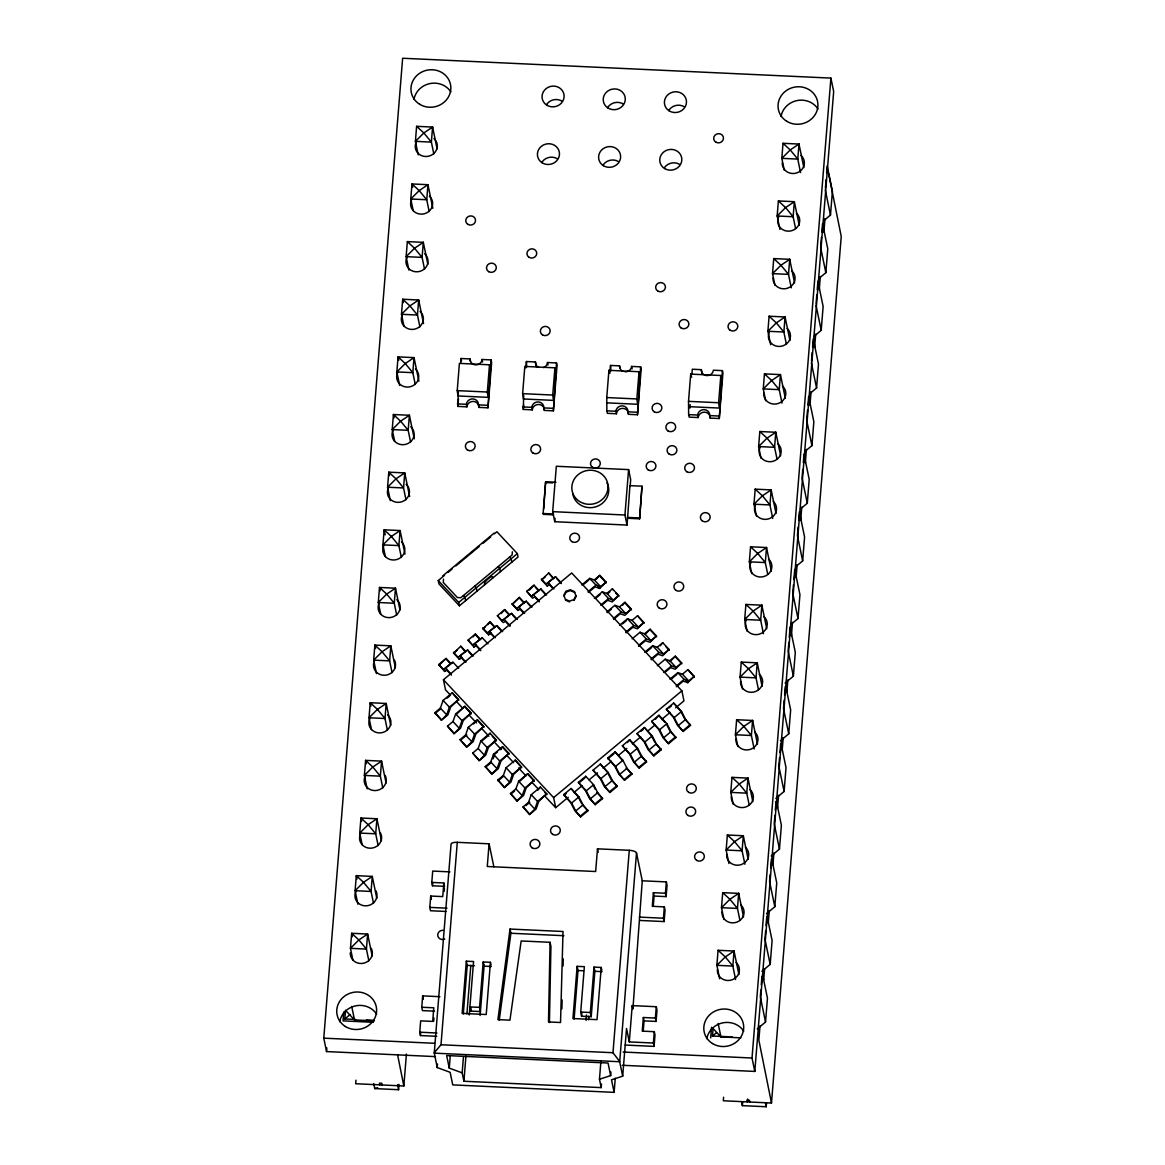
<?xml version="1.0" encoding="UTF-8"?>
<svg xmlns="http://www.w3.org/2000/svg" width="1165" height="1165" viewBox="0 0 1165 1165"><rect width="100%" height="100%" fill="white"/><g stroke="black" fill="none" stroke-linecap="round" stroke-linejoin="round"><path stroke-width="1.5" d="M550.069 942.296L548.497 1021.953L560.54 1022.506L563.015 931.505L510.037 929.058L497.906 1019.608L509.95 1020.161L521.163 940.956L550.069 942.296L550.928 946.49L549.429 1022.52M561.894 1008.861L562.127 999.934M563.059 966.033L563.263 958.897M435.419 1056.611L326.55 1051.573L323.768 1038.161L402.639 58.25L830.893 78.099L833.674 91.511L754.804 1071.421L622.328 1065.276M326.55 1051.573L326.841 1047.947M343.762 1011.992L343.034 1020.875L373.382 1022.302M355.616 1019.477L344.84 1018.967L345.539 1010.157M427.846 264.237L423.303 242.349L407.342 241.606L406.134 256.65L408.915 270.12M437.123 148.945L432.579 127.058L416.619 126.315L415.41 141.358L418.191 154.828M355.951 1080.173L355.675 1083.727L403.847 1085.998L406.425 1054.019M373.717 1083.552L374.737 1088.576L398.576 1089.712L398.998 1084.382M489.518 364.791L487.32 392.022L488.106 397.352L457.991 395.954L457.219 390.625L459.403 363.393L489.518 364.791L490.48 367.849M460.626 363.276L461.005 358.514L470.034 358.922A6.058 5.665 -11.7 0 0 475.611 364.878A6.058 5.665 -11.7 0 0 482.092 359.49L491.12 359.898L491.645 362.417L487.989 407.808L478.946 407.386A6.058 5.665 -11.7 0 0 473.369 401.43A6.058 5.665 -11.7 0 0 466.903 406.833L457.874 406.41L458.413 390.741M457.874 406.41L458.486 398.852M436.7 1036.311L420.449 1035.554L419.75 1032.205L420.667 1020.86L432.71 1021.414L433.802 1007.798L421.759 1007.244L422.662 995.886L439.875 996.687M445.977 911.452L430.482 910.739L429.798 907.389L430.7 896.045L442.744 896.599L443.85 882.983L431.807 882.429L432.71 871.07L449.923 871.871M420.449 1035.554L420.696 1032.306M443.85 882.983L444.535 886.332L432.492 885.779L432.754 882.531M433.671 1021.356L433.948 1017.962M444.127 891.443L444.404 888.036M487.989 407.808L491.12 359.898M615.251 1078.251L614.115 1092.362L452.734 1084.892L450.127 1072.31L437.225 1067.562L437.501 1064.038M437.225 1067.562L434.239 1052.781L440.996 1044.757L457.292 842.324L489.096 843.81L493.844 866.745M601.49 1084.033L601.198 1087.615L463.918 1081.251L462.17 1072.878L449.268 1068.116L450.272 1055.577M469.247 1014.963L473.572 961.533L466.35 961.198L462.141 1013.39L486.227 1014.511L490.436 962.319L483.213 961.984L479.558 1007.361L480.417 1011.555L470.791 1011.104L469.917 1006.924L479.558 1007.361M463.306 1013.987L467.209 965.392L466.35 961.198M462.17 1072.878L463.466 1056.742M466.932 1013.754L470.82 965.377M463.918 1081.251L465.927 1056.174M470.791 1011.104L471.068 1007.623M554.933 367.82L552.734 395.051L553.506 400.381L523.405 398.983L522.634 393.654L524.818 366.422L554.933 367.82L555.88 370.878M543.356 367.587A6.058 5.665 -11.7 0 0 547.492 362.519L556.521 362.941L557.045 365.446L553.39 410.837L544.346 410.415A6.058 5.665 -11.7 0 0 538.783 404.473A6.058 5.665 -11.7 0 0 532.303 409.862L523.289 409.439L523.682 395.518M525.91 367.892L526.42 361.543L535.449 361.966A6.058 5.665 -11.7 0 0 538.74 367.368M523.289 409.439L523.653 404.91M526.697 367.077L526.42 361.543M489.096 843.81L487.261 866.498L595.65 871.522L597.485 848.834L629.275 850.304A6.786 2.315 4.6 0 1 636.498 852.969L642.264 880.798L632.915 1008.963L632.216 1005.613L656.303 1006.72L657.002 1010.084L656.084 1021.428L644.041 1020.86L643.357 1017.511L655.4 1018.064L656.084 1021.428M480.097 1015.501L484.159 965.071M553.579 514.828L543.254 514.347L543.094 513.503L545.642 481.742L555.967 482.208M543.691 509.047L545.642 481.742M553.39 410.837L556.521 362.941M627.571 518.25L627.018 525.066L554.758 521.716L552.676 511.653L556.331 466.262L628.59 469.612L630.673 479.674L630.119 486.489L629.945 485.645L641.988 486.198L639.614 518.818L627.571 518.25L629.945 485.645M554.758 521.716L555.035 518.309M625.124 371.81A6.058 5.665 -11.7 0 0 631.605 366.422L640.634 366.844L641.158 369.349L637.503 414.74L628.459 414.318A6.058 5.665 -11.7 0 0 622.896 408.362A6.058 5.665 -11.7 0 0 616.416 413.764L607.402 413.342L606.878 410.823L606.747 397.556L608.931 370.324L639.046 371.722L639.993 374.781M610.023 371.795L610.533 365.446L619.562 365.854A6.058 5.665 -11.7 0 0 622.853 371.271M610.81 370.98L610.533 365.446M577.141 966.338L572.947 1018.53L597.033 1019.652L601.227 967.445L594.004 967.11L590.349 1012.501L591.223 1016.696L581.583 1016.244L580.723 1012.05L584.364 966.673L577.141 966.338L578.015 970.518L574.097 1019.113M581.583 1016.244L581.859 1012.749M627.018 525.066L624.935 515.003L628.59 469.612M586.082 1020.424L586.505 1015.021M607.518 402.886L637.619 404.284L636.847 398.954L639.046 371.722M637.503 414.74L640.634 366.844M588.543 1019.797L588.835 1016.186M591.223 1016.696L594.878 971.304L594.004 967.11M639.614 518.818L641.988 486.198M601.198 1087.615L599.465 1079.241L600.907 1061.315M599.465 1079.241L610.649 1075.601L610.926 1072.018M614.115 1092.362L611.509 1079.795L622.692 1076.154L619.591 1061.373L612.979 1052.723L629.275 850.304M636.498 852.969L619.707 1061.737L434.239 1053.145L451.044 844.363A6.786 2.315 4.6 0 1 457.292 842.324M622.692 1076.154L626.522 1028.506L629.304 1041.918L653.39 1043.039L654.075 1046.388L625.183 1045.049M629.304 1041.918L632.216 1005.613M691.908 373.994L692.301 369.232L701.33 369.655A6.058 5.665 -11.7 0 0 706.893 375.596A6.058 5.665 -11.7 0 0 713.373 370.208L722.402 370.63L722.926 373.15L719.271 418.526L710.228 418.104A6.058 5.665 -11.7 0 0 704.665 412.162A6.058 5.665 -11.7 0 0 698.185 417.551L689.17 417.128L688.646 414.624L688.515 401.357L690.699 374.111L720.815 375.509L721.761 378.567M689.898 408.056L690.175 404.648M643.357 1017.511L642.25 1031.127L654.293 1031.68L654.992 1035.044L654.075 1046.388M653.405 892.696L654.089 896.045L666.132 896.613L665.448 893.249L653.405 892.696L652.298 906.312L664.341 906.88L665.04 910.229L664.123 921.573L640.036 920.452M643.226 1031.083L644.041 1020.86M653.274 906.268L654.089 896.045M653.39 1043.039L654.293 1031.68M655.4 1018.064L656.303 1006.72M664.123 921.573L663.438 918.224L664.341 906.88M665.448 893.249L666.351 881.905L642.264 880.798M666.132 896.613L667.05 885.269L666.351 881.905M689.287 406.672L719.388 408.07L718.616 402.74L720.815 375.509M719.271 418.526L722.402 370.63M710.679 1037.928L711.538 1027.268M738.916 974.595L734.037 951.033L718.077 950.29L716.868 965.334L719.65 978.804M743.561 916.957L738.683 893.38L722.708 892.652L721.499 907.695L723.946 919.476M748.192 859.319L743.314 835.742L727.353 834.999L726.144 850.042L728.926 863.513M752.838 801.68L747.959 778.104L731.984 777.361L730.775 792.404L733.222 804.185M757.483 744.027L752.59 720.465L736.63 719.722L735.421 734.765L737.853 746.547M762.114 686.389L757.235 662.827L741.275 662.084L740.052 677.127L742.498 688.908M766.759 628.75L761.866 605.174L745.906 604.446L744.697 619.474L747.144 631.27M771.39 571.112L766.512 547.535L750.551 546.793L749.343 561.836L751.774 573.631M776.036 513.474L771.157 489.897L755.182 489.154L753.973 504.197L756.42 515.979M780.667 455.821L775.788 432.259L759.828 431.516L758.619 446.559L761.051 458.34M785.312 398.182L780.433 374.606L764.458 373.878L763.25 388.921L765.696 400.702M789.957 340.544L785.064 316.967L769.104 316.225L767.895 331.268L770.677 344.738M794.588 282.906L789.71 259.329L773.749 258.586L772.526 273.629L774.973 285.41M799.234 225.253L794.341 201.691L778.38 200.948L777.171 215.991L779.968 229.461M803.865 167.614L798.986 144.052L783.026 143.31L781.817 158.353L784.249 170.134M732.232 1036.937L712.47 1036.005L713.038 1028.957M723.596 1097.226L723.305 1100.765L771.492 1103.037L841.232 236.451L828.606 173.6M766.497 1103.197L766.206 1106.75L742.367 1105.629L742.658 1102.075M747.624 1098.974L747.391 1101.901L747.056 1100.182L749.459 1100.299L749.809 1102.017M754.804 1071.421L752.022 1058.009L830.893 78.099M760.862 989.973L760.308 996.789L765.536 1022.04L757.279 1028.928M761.269 984.847L761.954 976.328M765.638 930.617L764.954 939.15L770.182 964.402L761.91 971.29M766.046 925.505L766.73 916.986M770.138 874.682L769.584 881.512L774.812 906.763L766.555 913.637M770.691 867.867L771.376 859.333M774.914 815.34L774.23 823.873L779.458 849.125L771.201 855.998M775.322 810.228L776.007 801.695M779.545 757.701L778.861 766.221L784.103 791.486L775.832 798.36M779.968 752.575L780.652 744.056M784.191 700.063L783.506 708.582L788.734 733.834L780.477 740.722M784.598 694.937L785.283 686.418M788.836 642.41L788.137 650.944L793.38 676.195L785.108 683.083M789.244 637.299L790.059 627.061L795.302 652.327L793.38 676.195M793.467 584.772L792.783 593.305L798.01 618.557L791.122 624.294M793.875 579.66L794.705 569.423M798.112 527.133L797.428 535.652L802.656 560.918L795.768 566.641M798.651 520.304L799.35 511.785L804.578 537.036L802.656 560.918M802.743 469.495L802.059 478.014L807.287 503.28L800.413 509.003M803.297 462.665L803.981 454.146L809.209 479.397L807.287 503.28M807.52 410.138L806.704 420.376L811.932 445.627L805.044 451.365M807.942 405.027L808.626 396.493L813.854 421.759L811.932 445.627M811.481 361.034L812.165 352.5M812.573 347.388L813.257 338.855L818.485 364.121L816.578 387.989L809.69 393.726M816.112 303.381L816.796 294.861M817.218 289.75L817.903 281.216L823.131 306.468L821.208 330.35L814.32 336.088M820.757 245.742L821.442 237.223M821.849 232.097L822.534 223.578L827.776 248.829L825.854 272.712L818.966 278.435M825.402 188.104L826.087 179.57M826.626 172.755L827.179 165.94L832.407 191.191L830.485 215.059L823.597 220.797M760.002 1025.972L758.852 1040.185L771.492 1103.037M763.716 979.765L764.589 968.96M768.288 922.942L769.293 910.549M772.934 865.304L773.924 852.911M777.565 807.651L778.569 795.258M782.21 750.012L783.215 737.62M786.856 692.374L787.846 679.981M791.414 635.711L792.491 622.343M796.132 577.097L797.122 564.69M800.69 520.435L801.768 507.052M805.321 462.796L806.398 449.413M809.966 405.143L811.044 391.775M814.612 347.505L815.689 334.137M819.243 289.867L820.32 276.484M823.888 232.228L824.98 218.627M765.536 1022.04L767.458 998.172L762.58 974.595M770.182 964.402L772.104 940.534L767.225 916.957M774.812 906.763L776.735 882.895L771.856 859.319M779.458 849.125L781.38 825.242L776.502 801.68M784.103 791.486L786.011 767.604L781.132 744.027M788.734 733.834L790.656 709.966L785.778 686.389M798.01 618.557L799.933 594.674L795.054 571.112M499.246 1020.249L510.896 933.252L510.037 929.058M440.385 708.087L443.093 700.427L452.253 692.796L458.559 699.539L450.651 707.097L447.943 714.757L441.36 720.232L434.894 712.66L440.385 708.087L446.69 714.829L441.36 720.232M446.69 714.829L449.399 707.155L458.559 699.539M452.981 721.557L455.69 713.897L464.85 706.267L471.141 712.995L463.248 720.567L460.539 728.227L453.957 733.702L447.476 726.13L452.981 721.557L459.272 728.285L453.957 733.702M459.272 728.285L461.981 720.625L471.141 712.995M465.578 735.028L468.286 727.368L477.446 719.737L483.737 726.465L475.844 734.037L473.136 741.697L466.539 747.173L460.073 739.6L465.578 735.028L471.869 741.756L466.539 747.173M471.869 741.756L474.577 734.096L483.737 726.465M478.16 748.498L480.868 740.838L490.028 733.207L496.334 739.935L488.426 747.493L485.718 755.168L479.135 760.643L472.67 753.071L478.16 748.498L484.465 755.226L479.135 760.643M484.465 755.226L487.174 747.566L496.334 739.935M490.756 761.968L493.465 754.308L502.625 746.678L508.93 753.406L501.023 760.963L498.314 768.638L491.732 774.113L485.252 766.541L490.756 761.968L497.047 768.696L491.732 774.113M493.101 758.837L494.732 754.236L497.426 751.993M497.047 768.696L499.756 761.036L508.93 753.406M503.353 775.439L506.061 767.779L515.221 760.148L521.512 766.876L513.619 774.434L510.911 782.094L504.314 787.584L497.848 780.011L503.353 775.439L509.644 782.166L504.314 787.584M509.644 782.166L512.352 774.507L521.512 766.876M515.935 788.909L518.643 781.234L527.818 773.618L534.109 780.346L526.201 787.904L523.493 795.564L516.91 801.054L510.445 793.481L515.935 788.909L522.24 795.637L516.91 801.054M522.24 795.637L524.949 787.977L534.109 780.346M528.531 802.365L531.24 794.705L540.4 787.074L546.705 793.816L538.798 801.374L536.089 809.034L529.507 814.524L523.041 806.952L528.531 802.365L534.822 809.107L529.507 814.524M534.822 809.107L537.546 801.447L546.705 793.816M443.501 579.194L443.239 582.398L457.408 597.558L460.816 597.718L512.119 554.991L512.382 551.788M564.035 595.999L566.132 592.068L570.515 590.597L574.636 592.461M575.903 595.708L573.821 599.64L569.437 601.111L565.302 599.247L563.86 595.155L565.957 591.223L570.34 589.767L574.476 591.616L576.078 596.553L573.996 600.485M344.84 1018.967L350.17 1014.511M712.47 1036.005L716.475 1032.671M442.802 575.845L494.12 533.119M494.411 533.818L496.902 531.735L517.362 553.623L518.061 556.972L459.418 605.8L438.957 583.913L438.258 580.563L444.491 575.379M448.277 572.219L452.064 569.073M455.85 565.913L479.31 546.385M483.096 543.24L490.669 536.919M459.418 605.8L458.733 602.451L517.362 553.623M451.408 675.118L446.792 670.166L444.593 671.419L438.768 664.531L446.093 658.429L450.811 663.468L453.01 662.23L458.631 668.244M464.908 661.676L461.442 657.963L459.258 659.215L453.593 653.157L460.757 646.211L465.476 651.264L467.675 650.026L473.296 656.041M480.723 650.711L476.106 645.76L473.907 646.997L468.082 640.109L475.407 634.008L480.14 639.061L482.325 637.823L487.946 643.837M494.237 637.27L490.771 633.556L488.572 634.794L482.907 628.75L490.072 621.804L494.79 626.857L496.989 625.62L502.61 631.619M510.052 626.289L505.421 621.353L503.236 622.591L497.397 615.702L504.722 609.601L509.454 614.654L511.639 613.402L517.26 619.416M523.551 612.848L520.085 609.149L517.886 610.387L512.236 604.329L519.386 597.397L524.104 602.451L526.303 601.198L531.924 607.213M539.366 601.883L534.735 596.931L532.551 598.184L526.711 591.296L534.051 585.194L538.769 590.233L540.968 588.995L546.589 595.009M552.865 588.442L549.399 584.728L547.201 585.98L541.55 579.922L548.7 572.976L553.433 578.029L555.618 576.792L561.239 582.806M438.943 665.361L446.093 658.429M453.593 653.157L457.262 650.099M473.136 636.876L475.407 634.008M482.907 628.75L485.354 626.712M487.8 624.673L490.072 621.804M501.241 613.489L504.722 609.601M512.236 604.329L519.386 597.397M529.332 590.102L534.051 585.194M541.55 579.922L545.22 576.879M438.768 664.531L443.486 669.569L450.811 663.468M453.418 652.313L458.151 657.366L465.476 651.264M468.082 640.109L472.801 645.162L480.14 639.061M482.747 627.906L487.465 632.959L494.79 626.857M497.397 615.702L502.115 620.756L509.454 614.654M512.061 603.499L516.779 608.552L524.104 602.451M526.711 591.296L531.444 596.334L538.769 590.233M541.375 579.078L546.094 584.131L553.433 578.029M443.486 669.569L453.01 662.23M458.151 657.366L467.675 650.026M472.801 645.162L482.325 637.823M487.465 632.959L496.989 625.62M502.115 620.756L511.639 613.402M516.779 608.552L526.303 601.198M531.444 596.334L540.968 588.995M546.094 584.131L555.618 576.792M444.593 671.419L447.04 669.38M459.258 659.215L461.704 657.177M473.907 646.997L476.354 644.973M488.572 634.794L491.018 632.77M517.886 610.387L520.333 608.348M547.201 585.98L549.647 583.942M450.462 695.126L445.511 689.826L443.428 679.763L571.695 572.976L681.875 690.83L683.957 700.879L675.598 707.854M581.83 584.903L589.679 578.364L594.296 579.922L600.601 586.665L606.091 582.092L599.8 575.35L594.296 579.922M447.054 698.112L449.734 695.884M583.388 584.597L588.762 580.112M435.069 713.504L440.326 709.121M596.029 579.486L599.8 575.35M588.121 591.645L595.985 585.107L600.601 586.665M588.34 592.446L595.067 586.854L599.684 588.412L606.091 582.092M594.427 598.373L602.276 591.835L606.892 593.393L613.198 600.135L618.688 595.548L612.397 588.82L606.892 593.393M456.957 713.825L464.85 706.267M595.985 598.067L600.019 594.703M607.3 594.048L609.936 591.849M600.718 605.116L608.567 598.577L613.198 600.135M602.276 604.795L607.649 600.31L612.28 601.883L618.688 595.548M607.009 611.843L614.872 605.305L619.489 606.863L625.78 613.606L631.284 609.018L624.979 602.29L619.489 606.863M473.587 723.931L477.446 719.737M607.227 612.659L611.261 609.295M461.558 739.338L466.83 734.955M622.518 605.319L624.979 602.29M613.314 618.586L621.163 612.047L625.78 613.606M613.518 619.387L620.246 613.78L624.862 615.338L631.284 609.018M619.605 625.314L627.454 618.775L632.085 620.333L638.376 627.076L643.866 622.489L637.575 615.761L632.085 620.333M482.135 740.765L487.523 736.28M622.503 623.887L626.552 620.523M625.896 632.056L633.76 625.518L638.376 627.076M626.115 632.857L632.843 627.251L637.459 628.809L643.866 622.489M632.202 638.784L640.051 632.246L644.667 633.804L650.973 640.546L656.463 635.959L650.172 629.231L644.667 633.804M500.105 749.75L502.625 746.678M485.426 767.386L490.698 762.988M645.075 634.459L650.172 629.231M638.493 645.512L646.342 638.973L650.973 640.546M638.711 646.327L645.439 640.721L650.055 642.279L656.463 635.959M644.798 652.254L652.648 645.716L657.264 647.274L663.555 654.002L669.06 649.429L662.754 642.701L657.264 647.274M646.342 651.934L651.73 647.463M498.023 780.856L503.295 776.458M660.293 645.73L662.754 642.701M651.089 658.982L658.939 652.444L663.555 654.002M651.293 659.798L658.021 654.191L662.637 655.749L669.06 649.429M657.38 665.725L665.23 659.186L669.86 660.744L676.151 667.472L681.641 662.9L675.351 656.172L669.86 660.744M519.91 781.176L527.818 773.618M510.62 794.312L514.566 791.035M670.254 661.385L675.351 656.172M663.686 672.453L671.535 665.914L676.151 667.472M665.23 672.147L670.618 667.662L675.234 669.22L681.641 662.9M669.977 679.195L677.826 672.656L682.442 674.215L688.748 680.943L694.238 676.37L687.947 669.627L682.442 674.215M537.88 790.161L540.4 787.074M671.535 678.875L676.909 674.404M525.837 805.598L529.798 802.306M676.268 685.923L684.132 679.384L688.748 680.943M676.486 686.738L683.214 681.132L687.831 682.69L694.238 676.37M568.243 797.239L555.705 807.68L553.623 797.617L681.875 690.83M563.729 794.603L571.054 788.501L578.932 796.918L583.039 804.899L587.932 810.782L580.607 816.883L574.942 810.84L570.835 802.86L563.729 794.603L571.607 803.02L575.699 811L580.607 816.883M578.393 782.399L585.718 776.298L593.597 784.715L597.689 792.695L602.582 798.578L595.257 804.68L589.606 798.637L585.5 790.656L578.393 782.399L586.257 790.817L590.364 798.797L595.257 804.68M593.043 770.196L600.383 764.094L608.247 772.512L612.353 780.492L617.246 786.375L609.921 792.477L604.256 786.433L600.164 778.453L593.043 770.196L600.922 778.613L605.028 786.593L609.921 792.477M607.708 757.993L615.033 751.891L622.911 760.308L627.003 768.288L631.911 774.172L624.571 780.273L618.921 774.215L614.814 766.25L607.708 757.993L615.571 766.41L619.678 774.39L624.571 780.273M622.372 745.789L629.697 739.673L637.561 748.105L641.667 756.07L646.56 761.968L639.236 768.07L633.571 762.012L629.479 754.032L622.372 745.789L630.236 754.206L634.343 762.172L639.236 768.07M637.022 733.571L644.347 727.47L652.225 735.887L656.332 743.867L661.225 749.765L653.9 755.867L648.235 749.809L644.129 741.828L637.022 733.571L644.9 741.989L648.992 749.969L653.9 755.867M651.686 721.368L659.011 715.266L666.89 723.683L670.982 731.664L675.875 737.547L668.55 743.663L662.9 737.605L658.793 729.625L651.686 721.368L659.55 729.785L663.657 737.765L668.55 743.663M666.336 709.165L673.676 703.063L681.54 711.48L685.646 719.46L690.539 725.344L683.214 731.445L677.549 725.402L673.457 717.422L666.336 709.165L674.215 717.582L678.321 725.562L683.214 731.445M563.904 795.447L566.35 793.409M578.568 783.244L584.67 778.147M607.882 758.823L613.984 753.74M627.425 742.556L629.697 739.673M640.866 731.358L643.313 729.334M655.516 719.154L659.011 715.266M668.958 707.971L671.404 705.932M573.821 792.593L582.194 785.632M589.155 779.822L597.529 772.861M603.106 768.216L611.465 761.255M618.44 755.444L626.799 748.483M632.377 743.838L640.735 736.863M647.711 731.067L654.686 725.256M661.662 719.46L670.021 712.485M571.607 803.02L578.932 796.918M586.257 790.817L593.597 784.715M600.922 778.613L608.247 772.512M615.571 766.41L622.911 760.308M630.236 754.206L637.561 748.105M644.9 741.989L652.225 735.887M659.55 729.785L666.89 723.683M674.215 717.582L681.54 711.48M575.699 811L583.039 804.899M590.364 798.797L597.689 792.695M605.028 786.593L612.353 780.492M619.678 774.39L627.003 768.288M634.343 762.172L641.667 756.07M648.992 749.969L656.332 743.867M663.657 737.765L670.982 731.664M678.321 725.562L685.646 719.46M580.432 816.053L587.757 809.952M595.082 803.85L602.422 797.748M609.746 791.647L617.071 785.545M624.396 779.429L631.736 773.327M639.061 767.225L646.386 761.124M653.725 755.022L661.05 748.92M668.375 742.819L675.715 736.717M683.04 730.615L690.364 724.514M374.737 1088.576L377.693 1087.702M457.219 390.625L487.32 392.022M522.634 393.654L552.734 395.051M606.747 397.556L636.847 398.954M688.515 401.357L718.616 402.74M457.35 403.891L466.379 404.313A6.058 5.665 -11.7 0 1 472.859 398.925A6.058 5.665 -11.7 0 1 478.422 404.867L478.946 407.386M478.422 404.867L487.465 405.289M522.765 406.935L531.779 407.342A6.058 5.665 -11.7 0 1 538.259 401.954A6.058 5.665 -11.7 0 1 543.822 407.91L544.346 410.415M543.822 407.91L552.88 408.318M606.878 410.823L615.892 411.245A6.058 5.665 -11.7 0 1 622.372 405.857A6.058 5.665 -11.7 0 1 627.935 411.798L628.459 414.318M627.935 411.798L636.978 412.221M688.646 414.624L697.66 415.031A6.058 5.665 -11.7 0 1 704.141 409.643A6.058 5.665 -11.7 0 1 709.703 415.599L710.228 418.104M709.703 415.599L718.747 416.022M545.817 482.572L552.705 482.893M552.676 511.653L624.935 515.003M543.094 513.503L553.404 513.983M627.396 517.42L639.439 517.974M429.798 907.389L446.996 908.19M639.352 917.103L663.438 918.224M510.896 933.252L563.889 935.699M467.209 965.392L474.446 965.727M491.295 966.499L484.072 966.164L483.213 961.984M578.015 970.518L583.432 970.78M594.878 971.304L602.101 971.639M580.723 1012.05L590.349 1012.501M434.487 1011.147L422.444 1010.594L421.759 1007.244M366.392 1019.987L373.586 1020.322M346.238 1011.074L354.524 1019.943L374.431 1020.86M712.645 1028.069L720.917 1036.923L740.838 1037.84M419.75 1032.205L436.948 1033.005M323.768 1038.161L434.458 1043.287M623.188 1052.039L752.022 1058.009M440.996 1044.757L612.979 1052.723M565.476 600.091L569.612 601.941M783.026 143.31L790.234 149.95L797.777 159.095L800.559 172.551M778.38 200.948L785.603 207.588L793.132 216.734L795.579 228.515M773.749 258.586L780.958 265.241L788.501 274.372L791.283 287.842M769.104 316.225L776.312 322.88L783.856 332.01L786.302 343.806M764.458 373.878L771.681 380.518L779.225 389.649L782.006 403.119M759.828 431.516L767.036 438.156L774.579 447.302L777.026 459.083M416.619 126.315L423.842 132.97L431.37 142.101L433.817 153.882M755.182 489.154L762.405 495.809L769.934 504.94L772.73 518.41M750.551 546.793L757.76 553.448L765.303 562.578L767.75 574.36M407.342 241.606L414.551 248.247L422.094 257.378L424.541 269.173M745.906 604.446L753.129 611.086L760.658 620.217L763.454 633.687M741.275 662.084L748.483 668.725L756.027 677.855L758.459 689.651M736.63 719.722L743.838 726.363L751.381 735.508L754.177 748.979M731.984 777.361L739.207 784.016L746.75 793.147L749.182 804.928M727.353 834.999L734.562 841.654L742.105 850.785L744.901 864.255M722.708 892.652L729.931 899.293L737.46 908.423L739.906 920.219M718.077 950.29L725.285 956.931L732.829 966.076L735.61 979.547M599.975 576.194L606.266 582.922M615.717 593.029L618.863 596.393M625.154 603.121L631.459 609.863M644.041 623.333L637.575 615.761M650.347 630.061L656.638 636.804M666.089 646.895L669.234 650.274M675.525 657.002L681.816 663.744M694.413 677.215L687.947 669.627M597.587 586.155L599.684 588.412M685.734 680.447L687.831 682.69M589.679 578.364L595.985 585.107M602.276 591.835L608.567 598.577M614.872 605.305L621.163 612.047M627.454 618.775L633.76 625.518M640.051 632.246L646.342 638.973M652.648 645.716L658.939 652.444M665.23 659.186L671.535 665.914M677.826 672.656L684.132 679.384M556.724 578.626L561.355 583.578M553.404 578.656L548.7 572.976M686.01 720.509L690.539 725.344M548.293 582.893L553.914 588.908M542.075 590.83L545.54 594.543M659.186 716.111L664.967 722.285M509.556 557.132L511.129 558.807L511.828 562.171M535.347 587.233L538.74 590.873M675.875 737.547L670.225 731.504L666.948 725.125M533.628 595.097L539.249 601.111M498.198 566.583L499.77 568.272L500.469 571.622M527.41 603.033L530.876 606.747M519.561 598.228L524.09 603.077M655.56 743.707L661.225 749.765M518.978 607.3L524.6 613.314M512.746 615.251L516.226 618.95M629.872 740.518L636.804 747.93L640.91 755.91L646.56 761.968M504.896 610.431L509.425 615.28M474.738 586.112L476.31 587.801L477.009 591.15M504.314 619.503L509.935 625.518M498.096 627.454L501.562 631.153M622.139 760.148L615.033 751.891M490.247 622.649L494.776 627.484M626.246 768.114L631.911 774.172M463.379 595.577L464.951 597.266L465.651 600.616M489.65 631.721L495.271 637.736M438.258 580.563L458.733 602.451M475.582 634.852L480.111 639.687M617.246 786.375L611.596 780.332L607.489 772.351L600.383 764.094M475 643.925L480.621 649.939M468.781 651.861L472.247 655.575M465.447 651.89L460.757 646.211M596.931 792.535L602.582 798.578M460.335 656.128L465.956 662.142M446.268 659.259L449.661 662.885M582.267 804.738L587.932 810.782M445.685 668.331L451.306 674.346M443.428 679.763L553.623 797.617M458.733 700.369L452.253 692.796M465.024 707.111L471.315 713.839M477.621 720.567L483.912 727.31M492.314 736.295L496.508 740.78M502.799 747.508L509.09 754.25M521.687 767.72L515.221 760.148M527.978 774.448L534.284 781.191M544.769 792.404L546.88 794.661M456.665 701.752L462.854 708.364M469.044 714.99L476.47 722.926M481.422 728.227L488.849 736.178M493.8 741.479L501.227 749.415M507.416 756.041L513.605 762.653M518.556 767.953L525.983 775.905M532.172 782.516L538.361 789.142M544.55 795.768L555.705 807.68M443.093 700.427L449.399 707.155M455.69 713.897L461.981 720.625M468.286 727.368L474.577 734.096M480.868 740.838L487.174 747.566M493.465 754.308L499.756 761.036M506.061 767.779L512.352 774.507M518.643 781.234L524.949 787.977M531.24 794.705L537.546 801.447M434.894 712.66L441.185 719.402M447.476 726.13L453.782 732.872M460.073 739.6L466.364 746.343M472.67 753.071L478.961 759.813M485.252 766.541L491.557 773.269M497.848 780.011L504.154 786.739M510.445 793.481L516.736 800.209M523.041 806.952L529.332 813.68M684.889 719.3L680.782 711.32L673.676 703.063M654.745 742.12L651.468 735.727L644.347 727.47M592.825 784.555L595.286 789.346M581.452 803.136L578.175 796.758L571.054 788.501M690.699 374.111L691.66 377.169M608.931 370.324L609.892 373.382M825.257 189.808L830.485 215.059M820.626 247.446L825.854 272.712M815.981 305.099L821.208 330.35M811.335 362.737L816.578 387.989M701.33 369.655L701.854 372.159A6.058 5.665 -11.7 0 0 702.131 374.358M697.66 415.031L698.185 417.551M631.605 366.422L632.129 368.926M619.562 365.854L620.086 368.373M615.892 411.245L616.416 413.764M718.135 1023.452L720.917 1036.923M612.397 588.82L612.572 589.665M547.492 362.519L548.016 365.038M535.449 361.966L535.973 364.47A6.058 5.665 -11.7 0 0 536.25 366.669M531.779 407.342L532.303 409.862M585.718 776.298L585.893 777.128M597.485 848.834L598.213 852.358M482.092 359.49L482.601 361.995M601.227 967.445L601.81 970.241M470.034 358.922L470.558 361.441M432.827 208.273L427.948 184.696L411.988 183.953L410.764 198.997L413.211 210.792M610.649 1075.601L608.043 1063.033L446.661 1055.548L449.268 1068.116M461.005 358.514L461.529 361.019M429.171 211.535L426.74 199.739L427.948 184.696L419.196 190.609L410.764 198.997L426.74 199.739L419.196 190.609L411.988 183.953L412.672 187.332M466.379 404.313L466.903 406.833M492.868 577.957L492.693 577.126A4.849 1.485 -43.1 0 0 490.552 577.199A7.136 2.184 -43.1 0 0 487.756 579.253A4.849 1.485 -43.1 0 0 484.436 583.985L484.611 584.83M423.55 323.55L418.672 299.988L402.697 299.245L401.488 314.288L403.935 326.069M419.895 326.812L417.463 315.031L418.672 299.988L409.92 305.885L401.488 314.288L417.463 315.031L409.92 305.885L402.697 299.245L403.396 302.609M418.905 381.203L414.026 357.626L398.066 356.883L396.857 371.926L399.639 385.397M490.028 733.207L490.203 734.037M415.264 384.45L412.818 372.669L414.026 357.626L405.274 363.538L396.857 371.926L412.818 372.669L405.274 363.538L398.066 356.883L398.765 360.247M414.274 438.841L409.396 415.264L393.421 414.522L392.212 429.565L394.658 441.36M410.619 442.088L408.172 430.307L409.396 415.264L400.644 421.177L392.212 429.565L408.172 430.307L400.644 421.177L393.421 414.522L394.12 417.9M409.629 496.479L404.75 472.903L388.79 472.175L387.581 487.218L390.362 500.673M405.973 499.741L403.541 487.946L404.75 472.903L395.998 478.815L387.581 487.218L403.541 487.946L395.998 478.815L388.79 472.175L389.489 475.538M490.436 962.319L491.004 965.101M404.998 554.118L400.105 530.556L384.144 529.813L382.935 544.856L385.382 556.637M401.343 557.38L398.896 545.599L400.105 530.556L391.353 536.453L382.935 544.856L398.896 545.599L391.353 536.453L384.144 529.813L385.193 534.866M400.003 610.081L395.474 588.194L379.499 587.451L378.29 602.494L380.737 614.275M396.697 615.018L394.265 603.237L395.474 588.194L386.722 594.092L378.29 602.494L394.265 603.237L386.722 594.092L379.499 587.451L380.198 590.815M395.372 667.72L390.828 645.832L374.868 645.09L373.659 660.133L376.441 673.603M392.066 672.656L389.62 660.875L390.828 645.832L382.076 651.745L373.659 660.133L389.62 660.875L382.076 651.745L374.868 645.09L375.567 648.454M431.807 882.429L432.492 885.779M430.7 896.045L431.4 899.395M390.726 725.358L386.197 703.471L370.222 702.728L369.014 717.771L371.46 729.567M387.421 730.309L384.989 718.514L386.197 703.471L377.445 709.383L369.014 717.771L384.989 718.514L377.445 709.383L370.222 702.728L370.921 706.106M386.081 783.011L381.552 761.124L365.592 760.381L364.383 775.424L367.164 788.894M382.79 787.948L380.343 776.152L381.552 761.124L372.8 767.021L364.383 775.424L380.343 776.152L372.8 767.021L365.592 760.381L366.291 763.745M422.662 995.886L423.361 999.25M381.45 840.649L376.921 818.762L360.946 818.019L359.737 833.062L362.184 844.843M378.144 845.586L375.698 833.805L376.921 818.762L368.169 824.66L359.737 833.062L375.698 833.805L368.169 824.66L360.946 818.019L361.645 821.383M376.805 898.288L372.276 876.4L356.315 875.658L355.092 890.701L357.888 904.171M373.499 903.225L371.067 891.443L372.276 876.4L363.524 882.313L355.092 890.701L371.067 891.443L363.524 882.313L356.315 875.658L357.014 879.022M372.174 955.926L367.63 934.039L351.67 933.296L350.461 948.339L352.908 960.135M368.868 960.863L366.422 949.082L367.63 934.039L358.878 939.951L350.461 948.339L366.422 949.082L358.878 939.951L351.67 933.296L352.369 936.675M351.728 1006.473L354.524 1019.943M765.536 1103.401L766.206 1106.75M741.697 1102.279L742.367 1105.629M397.542 1054.573L403.847 1085.998M397.571 1084.673L398.576 1089.712M382.164 1084.979L381.829 1083.261L379.411 1083.144L379.761 1084.863M606.965 482.849A18.159 16.994 -11.7 0 1 596.276 506.673A18.159 16.994 -11.7 0 1 572.831 494.237M444.739 939.005A4.922 4.602 -11.7 0 1 437.792 935.874A4.922 4.602 -11.7 0 1 442.977 930.296M433.963 138.504A11.067 10.354 -11.7 0 1 435.011 152.251A11.067 10.354 -11.7 0 1 420.58 155.163A11.067 10.354 -11.7 0 1 416.211 142.086M429.332 196.142A11.067 10.354 -11.7 0 1 430.366 209.889A11.067 10.354 -11.7 0 1 415.934 212.802A11.067 10.354 -11.7 0 1 411.58 199.725M339.758 1021.661A20.009 18.713 -11.7 0 1 355.762 1005.817A20.009 18.713 -11.7 0 1 376.644 1014.205M387.581 714.917A11.067 10.354 -11.7 0 1 388.615 728.664A11.067 10.354 -11.7 0 1 374.183 731.576A11.067 10.354 -11.7 0 1 369.829 718.499M385.178 775.439A11.067 10.354 -11.7 0 1 375.348 790.569A11.067 10.354 -11.7 0 1 365.184 776.138M424.686 253.781A11.067 10.354 -11.7 0 1 425.735 267.528A11.067 10.354 -11.7 0 1 411.289 270.455A11.067 10.354 -11.7 0 1 406.935 257.363M763.934 616.649A11.067 10.354 -11.7 0 1 764.968 630.396A11.067 10.354 -11.7 0 1 750.537 633.323A11.067 10.354 -11.7 0 1 746.183 620.231M759.289 674.287A11.067 10.354 -11.7 0 1 755.502 691.529A11.067 10.354 -11.7 0 1 740.591 681.409M754.658 731.94A11.067 10.354 -11.7 0 1 750.857 749.182A11.067 10.354 -11.7 0 1 735.945 739.061M750.012 789.579A11.067 10.354 -11.7 0 1 746.212 806.821A11.067 10.354 -11.7 0 1 731.3 796.7M375.902 890.73A11.067 10.354 -11.7 0 1 366.072 905.846A11.067 10.354 -11.7 0 1 355.908 891.429M371.271 948.368A11.067 10.354 -11.7 0 1 363.364 963.266A11.067 10.354 -11.7 0 1 350.315 952.606M736.091 962.508A11.067 10.354 -11.7 0 1 732.304 979.736A11.067 10.354 -11.7 0 1 717.392 969.615M669.103 109.932A11.067 10.354 -11.7 0 1 684.438 106.831M664.458 167.571A11.067 10.354 -11.7 0 1 679.807 164.483M607.926 107.093A11.067 10.354 -11.7 0 1 623.26 104.005M546.735 104.267A11.067 10.354 -11.7 0 1 562.083 101.166M542.104 161.906A11.067 10.354 -11.7 0 1 557.438 158.804M745.382 847.217A11.067 10.354 -11.7 0 1 741.581 864.459A11.067 10.354 -11.7 0 1 726.669 854.338M740.736 904.856A11.067 10.354 -11.7 0 1 736.935 922.098A11.067 10.354 -11.7 0 1 722.023 911.977M603.281 164.746A11.067 10.354 -11.7 0 1 618.63 161.644M401.488 541.987A11.067 10.354 -11.7 0 1 402.537 555.749A11.067 10.354 -11.7 0 1 388.105 558.661A11.067 10.354 -11.7 0 1 383.736 545.584M410.764 426.71A11.067 10.354 -11.7 0 1 411.813 440.457A11.067 10.354 -11.7 0 1 397.382 443.37A11.067 10.354 -11.7 0 1 393.013 430.293M406.134 484.349A11.067 10.354 -11.7 0 1 407.168 498.096A11.067 10.354 -11.7 0 1 392.736 501.023A11.067 10.354 -11.7 0 1 388.382 487.931M415.41 369.072A11.067 10.354 -11.7 0 1 416.444 382.819A11.067 10.354 -11.7 0 1 402.012 385.731A11.067 10.354 -11.7 0 1 397.658 372.654M396.857 599.64A11.067 10.354 -11.7 0 1 397.891 613.387A11.067 10.354 -11.7 0 1 383.46 616.3A11.067 10.354 -11.7 0 1 379.106 603.222M394.469 660.162A11.067 10.354 -11.7 0 1 384.625 675.278A11.067 10.354 -11.7 0 1 374.46 660.861M796.409 213.166A11.067 10.354 -11.7 0 1 797.443 226.913A11.067 10.354 -11.7 0 1 783.011 229.825A11.067 10.354 -11.7 0 1 778.657 216.748M791.763 270.804A11.067 10.354 -11.7 0 1 787.977 288.046A11.067 10.354 -11.7 0 1 773.065 277.925M787.132 328.443A11.067 10.354 -11.7 0 1 788.166 342.19A11.067 10.354 -11.7 0 1 773.735 345.102A11.067 10.354 -11.7 0 1 769.381 332.025M706.835 1038.67A20.009 18.713 -11.7 0 1 722.839 1022.841A20.009 18.713 -11.7 0 1 743.721 1031.229M781.06 116.413A20.009 18.713 -11.7 0 1 797.064 100.569A20.009 18.713 -11.7 0 1 817.946 108.957M420.055 311.419A11.067 10.354 -11.7 0 1 421.089 325.181A11.067 10.354 -11.7 0 1 406.658 328.093A11.067 10.354 -11.7 0 1 402.304 315.016M413.983 99.389A20.009 18.713 -11.7 0 1 429.987 83.56A20.009 18.713 -11.7 0 1 450.87 91.948M782.487 386.081A11.067 10.354 -11.7 0 1 778.686 403.323A11.067 10.354 -11.7 0 1 763.774 393.202M777.856 443.734A11.067 10.354 -11.7 0 1 778.89 457.481A11.067 10.354 -11.7 0 1 764.458 460.393A11.067 10.354 -11.7 0 1 760.104 447.316M380.547 833.092A11.067 10.354 -11.7 0 1 370.718 848.207A11.067 10.354 -11.7 0 1 360.538 833.79M801.039 155.513A11.067 10.354 -11.7 0 1 797.253 172.755A11.067 10.354 -11.7 0 1 782.341 162.634M773.211 501.372A11.067 10.354 -11.7 0 1 774.244 515.119A11.067 10.354 -11.7 0 1 759.813 518.032A11.067 10.354 -11.7 0 1 755.459 504.955M768.565 559.011A11.067 10.354 -11.7 0 1 769.614 572.758A11.067 10.354 -11.7 0 1 755.182 575.67A11.067 10.354 -11.7 0 1 750.813 562.593M423.303 242.349L422.094 257.378L406.134 256.65L414.551 248.247L423.303 242.349M432.579 127.058L431.37 142.101L415.41 141.358L423.842 132.97L432.579 127.058M734.037 951.033L732.829 966.076L716.868 965.334L725.285 956.931L734.037 951.033M738.683 893.38L737.46 908.423L721.499 907.695L729.931 899.293L738.683 893.38M743.314 835.742L742.105 850.785L726.144 850.042L734.562 841.654L743.314 835.742M747.959 778.104L746.75 793.147L730.775 792.404L739.207 784.016L747.959 778.104M752.59 720.465L751.381 735.508L735.421 734.765L743.838 726.363L752.59 720.465M757.235 662.827L756.027 677.855L740.052 677.127L748.483 668.725L757.235 662.827M761.866 605.174L760.658 620.217L744.697 619.474L753.129 611.086L761.866 605.174M766.512 547.535L765.303 562.578L749.343 561.836L757.76 553.448L766.512 547.535M771.157 489.897L769.934 504.94L753.973 504.197L762.405 495.809L771.157 489.897M775.788 432.259L774.579 447.302L758.619 446.559L767.036 438.156L775.788 432.259M780.433 374.606L779.225 389.649L763.25 388.921L771.681 380.518L780.433 374.606M785.064 316.967L783.856 332.01L767.895 331.268L776.312 322.88L785.064 316.967M789.71 259.329L788.501 274.372L772.526 273.629L780.958 265.241L789.71 259.329M794.341 201.691L793.132 216.734L777.171 215.991L785.603 207.588L794.341 201.691M798.986 144.052L797.777 159.095L781.817 158.353L790.234 149.95L798.986 144.052M583.942 503.498A18.159 16.994 -11.7 0 0 607.737 483.679A18.159 16.994 -11.7 0 0 578.131 474.65A18.159 16.994 -11.7 0 0 583.942 503.498M730.149 330.278A4.922 4.602 -11.7 0 0 737.809 326.622A4.922 4.602 -11.7 0 0 730.79 322.297A4.922 4.602 -11.7 0 0 730.149 330.278M681.205 328.006A4.922 4.602 -11.7 0 0 688.865 324.365A4.922 4.602 -11.7 0 0 681.845 320.026A4.922 4.602 -11.7 0 0 681.205 328.006M686.826 471.752A4.922 4.602 -11.7 0 0 694.486 468.097A4.922 4.602 -11.7 0 0 687.466 463.772A4.922 4.602 -11.7 0 0 686.826 471.752M702.51 521.09A4.922 4.602 -11.7 0 0 710.169 517.435A4.922 4.602 -11.7 0 0 703.15 513.11A4.922 4.602 -11.7 0 0 702.51 521.09M345.423 1026.525A20.009 18.713 -11.7 0 0 376.572 1011.671A20.009 18.713 -11.7 0 0 348.029 994.065A20.009 18.713 -11.7 0 0 345.423 1026.525M688.661 792.375A4.922 4.602 -11.7 0 0 696.306 788.72A4.922 4.602 -11.7 0 0 689.301 784.394A4.922 4.602 -11.7 0 0 688.661 792.375M669.22 454.146A4.922 4.602 -11.7 0 0 676.88 450.491A4.922 4.602 -11.7 0 0 669.86 446.166A4.922 4.602 -11.7 0 0 669.22 454.146M592.621 467.383A4.922 4.602 -11.7 0 0 600.281 463.728A4.922 4.602 -11.7 0 0 593.262 459.403A4.922 4.602 -11.7 0 0 592.621 467.383M648.293 469.961A4.922 4.602 -11.7 0 0 655.939 466.306A4.922 4.602 -11.7 0 0 648.934 461.981A4.922 4.602 -11.7 0 0 648.293 469.961M571.899 541.638A4.922 4.602 -11.7 0 0 579.558 537.982A4.922 4.602 -11.7 0 0 572.539 533.657A4.922 4.602 -11.7 0 0 571.899 541.638M488.63 271.634A4.922 4.602 -11.7 0 0 496.29 267.979A4.922 4.602 -11.7 0 0 489.271 263.654A4.922 4.602 -11.7 0 0 488.63 271.634M688.034 815.485A4.922 4.602 -11.7 0 0 695.68 811.83A4.922 4.602 -11.7 0 0 688.675 807.505A4.922 4.602 -11.7 0 0 688.034 815.485M529.07 257.319A4.922 4.602 -11.7 0 0 536.73 253.664A4.922 4.602 -11.7 0 0 529.711 249.339A4.922 4.602 -11.7 0 0 529.07 257.319M669.205 110.879A11.067 10.354 -11.7 0 0 686.447 102.666A11.067 10.354 -11.7 0 0 670.661 92.909A11.067 10.354 -11.7 0 0 669.205 110.879M664.574 168.517A11.067 10.354 -11.7 0 0 681.802 160.304A11.067 10.354 -11.7 0 0 666.016 150.547A11.067 10.354 -11.7 0 0 664.574 168.517M608.028 108.039A11.067 10.354 -11.7 0 0 625.27 99.826A11.067 10.354 -11.7 0 0 609.484 90.069A11.067 10.354 -11.7 0 0 608.028 108.039M546.851 105.2A11.067 10.354 -11.7 0 0 564.093 96.986A11.067 10.354 -11.7 0 0 548.293 87.244A11.067 10.354 -11.7 0 0 546.851 105.2M542.206 162.838A11.067 10.354 -11.7 0 0 559.448 154.625A11.067 10.354 -11.7 0 0 543.662 144.882A11.067 10.354 -11.7 0 0 542.206 162.838M603.397 165.678A11.067 10.354 -11.7 0 0 620.625 157.464A11.067 10.354 -11.7 0 0 604.839 147.722A11.067 10.354 -11.7 0 0 603.397 165.678M659.288 608.159A4.922 4.602 -11.7 0 0 666.948 604.519A4.922 4.602 -11.7 0 0 659.929 600.193A4.922 4.602 -11.7 0 0 659.288 608.159M712.499 1043.549A20.009 18.713 -11.7 0 0 743.649 1028.695A20.009 18.713 -11.7 0 0 715.121 1011.074A20.009 18.713 -11.7 0 0 712.499 1043.549M715.82 142.145A4.922 4.602 -11.7 0 0 723.48 138.504A4.922 4.602 -11.7 0 0 716.46 134.164A4.922 4.602 -11.7 0 0 715.82 142.145M786.725 121.276A20.009 18.713 -11.7 0 0 817.874 106.423A20.009 18.713 -11.7 0 0 789.346 88.817A20.009 18.713 -11.7 0 0 786.725 121.276M419.648 104.267A20.009 18.713 -11.7 0 0 450.797 89.414A20.009 18.713 -11.7 0 0 422.269 71.793A20.009 18.713 -11.7 0 0 419.648 104.267M542.482 334.879A4.922 4.602 -11.7 0 0 550.142 331.224A4.922 4.602 -11.7 0 0 543.123 326.899A4.922 4.602 -11.7 0 0 542.482 334.879M676.064 590.422A4.922 4.602 -11.7 0 0 683.724 586.781A4.922 4.602 -11.7 0 0 676.705 582.442A4.922 4.602 -11.7 0 0 676.064 590.422M657.788 291.046A4.922 4.602 -11.7 0 0 665.433 287.391A4.922 4.602 -11.7 0 0 658.429 283.066A4.922 4.602 -11.7 0 0 657.788 291.046M696.699 860.411A4.922 4.602 -11.7 0 0 704.344 856.77A4.922 4.602 -11.7 0 0 697.34 852.431A4.922 4.602 -11.7 0 0 696.699 860.411M467.879 224.379A4.922 4.602 -11.7 0 0 475.524 220.738A4.922 4.602 -11.7 0 0 468.519 216.399A4.922 4.602 -11.7 0 0 467.879 224.379M654.206 411.813A4.922 4.602 -11.7 0 0 661.851 408.158A4.922 4.602 -11.7 0 0 654.846 403.833A4.922 4.602 -11.7 0 0 654.206 411.813M552.647 834.373A4.922 4.602 -11.7 0 0 560.292 830.732A4.922 4.602 -11.7 0 0 553.288 826.393A4.922 4.602 -11.7 0 0 552.647 834.373M532.216 847.872A4.922 4.602 -11.7 0 0 539.876 844.217A4.922 4.602 -11.7 0 0 532.856 839.892A4.922 4.602 -11.7 0 0 532.216 847.872M668.011 430.948A4.922 4.602 -11.7 0 0 675.671 427.293A4.922 4.602 -11.7 0 0 668.652 422.968A4.922 4.602 -11.7 0 0 668.011 430.948M532.973 453.039A4.922 4.602 -11.7 0 0 540.633 449.399A4.922 4.602 -11.7 0 0 533.614 445.059A4.922 4.602 -11.7 0 0 532.973 453.039M467.515 450.01A4.922 4.602 -11.7 0 0 475.16 446.355A4.922 4.602 -11.7 0 0 468.155 442.03A4.922 4.602 -11.7 0 0 467.515 450.01"/></g></svg>
